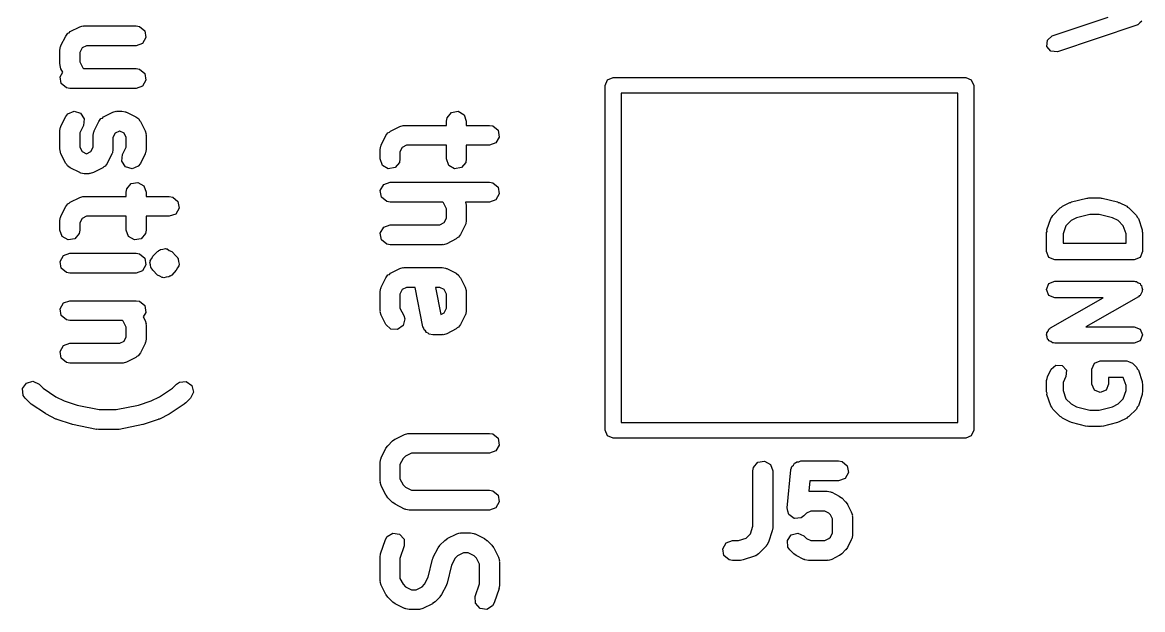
# Model space of a CAD drawing. Extents: x 83 to 117, y -104 to -70.4.
# Drawn here: x 108.19 to 116.63, y -90.92 to -86.5 of the extents above; entities that cross this region are included whole.
import ezdxf

# ---------------------------------------------------------------- set-up
doc = ezdxf.new("R2010")
doc.units = 0
doc.layers.add('BLACK', color=7, linetype='CONTINUOUS')

msp = doc.modelspace()

# ---------------------------------------------------------------- linework, layer by layer
at = {"layer": 'BLACK', "linetype": 'CONTINUOUS'}
for p, q in [((115.952, -86.5978), (116.374, -86.4571)), ((116.591, -86.5164), (115.991, -86.7164)), ((116.595, -86.5134), (116.591, -86.5164)), ((116.599, -86.513), (116.595, -86.5134)), ((116.612, -86.4981), (116.599, -86.513)), ((116.627, -86.4851), (116.612, -86.4981)), ((108.476, -86.67), (108.512, -86.5986)), ((108.512, -86.5986), (108.527, -86.5777)), ((108.527, -86.5777), (108.538, -86.5732)), ((108.538, -86.5732), (108.546, -86.5651)), ((108.546, -86.5651), (108.617, -86.5293)), ((108.617, -86.5293), (108.642, -86.5219)), ((108.642, -86.5219), (108.646, -86.523)), ((108.646, -86.523), (108.65, -86.5214)), ((108.65, -86.5214), (109.043, -86.5214)), ((109.043, -86.5214), (109.069, -86.526)), ((109.069, -86.526), (109.108, -86.5589)), ((109.108, -86.5589), (109.117, -86.6095)), ((115.916, -86.6292), (115.952, -86.5978)), ((108.468, -86.7036), (108.473, -86.6779)), ((108.473, -86.6779), (108.476, -86.6745)), ((108.476, -86.6745), (108.476, -86.67)), ((108.668, -86.6714), (108.635, -86.688)), ((109.043, -86.6714), (108.668, -86.6714)), ((109.092, -86.6539), (109.043, -86.6714)), ((109.117, -86.6095), (109.092, -86.6539)), ((115.912, -86.6769), (115.916, -86.6292)), ((115.943, -86.713), (115.912, -86.6769)), ((108.468, -86.8107), (108.468, -86.7036)), ((108.635, -86.688), (108.618, -86.7213)), ((108.618, -86.7213), (108.618, -86.793)), ((115.991, -86.7164), (115.943, -86.713)), ((108.47, -86.8149), (108.468, -86.8107)), ((108.469, -86.8193), (108.47, -86.8149)), ((108.476, -86.8443), (108.469, -86.8193)), ((108.489, -86.8704), (108.476, -86.8443)), ((108.618, -86.793), (108.641, -86.8377)), ((108.641, -86.8377), (108.646, -86.8429)), ((108.646, -86.8429), (109.043, -86.8429)), ((109.043, -86.8429), (109.069, -86.8474)), ((109.069, -86.8474), (109.108, -86.8804)), ((108.469, -86.9048), (108.489, -86.8704)), ((108.478, -86.9554), (108.469, -86.9048)), ((109.117, -86.9309), (109.092, -86.9753)), ((109.108, -86.8804), (109.117, -86.9309)), ((112.58, -86.97), (112.598, -86.9276)), ((112.598, -86.9276), (112.64, -86.91)), ((112.64, -86.91), (115.3, -86.91)), ((115.3, -86.91), (115.342, -86.9276)), ((115.342, -86.9276), (115.36, -86.97)), ((108.518, -86.9883), (108.478, -86.9554)), ((108.543, -86.9929), (108.518, -86.9883)), ((109.043, -86.9929), (108.543, -86.9929)), ((109.092, -86.9753), (109.043, -86.9929)), ((112.58, -89.57), (112.58, -86.97)), ((115.36, -86.97), (115.36, -89.57)), ((112.7, -87.03), (112.7, -89.51)), ((115.24, -87.03), (112.7, -87.03)), ((115.24, -89.51), (115.24, -87.03)), ((108.512, -87.2057), (108.527, -87.1848)), ((108.527, -87.1848), (108.575, -87.1644)), ((108.575, -87.1644), (108.624, -87.179)), ((108.624, -87.179), (108.652, -87.2219)), ((108.796, -87.2079), (108.867, -87.1722)), ((108.867, -87.1722), (108.892, -87.1648)), ((108.892, -87.1648), (108.896, -87.1658)), ((108.896, -87.1658), (108.9, -87.1643)), ((108.9, -87.1643), (108.936, -87.1643)), ((108.936, -87.1643), (108.962, -87.1688)), ((108.962, -87.1688), (108.965, -87.1717)), ((108.965, -87.1717), (108.97, -87.1722)), ((108.97, -87.1722), (109.041, -87.2079)), ((111.388, -87.2136), (111.421, -87.1743)), ((111.421, -87.1743), (111.471, -87.1654)), ((111.471, -87.1654), (111.516, -87.1911)), ((111.516, -87.1911), (111.533, -87.2393)), ((108.476, -87.2772), (108.512, -87.2057)), ((108.476, -87.2816), (108.476, -87.2772)), ((108.646, -87.2728), (108.618, -87.3284)), ((108.652, -87.2219), (108.646, -87.2728)), ((108.726, -87.3129), (108.762, -87.2415)), ((108.762, -87.2415), (108.777, -87.2205)), ((108.777, -87.2205), (108.788, -87.2161)), ((108.788, -87.2161), (108.796, -87.2079)), ((109.041, -87.2079), (109.062, -87.2234)), ((109.062, -87.2234), (109.067, -87.2337)), ((109.067, -87.2337), (109.075, -87.2415)), ((109.075, -87.2415), (109.11, -87.3129)), ((111.032, -87.2793), (111.057, -87.2719)), ((111.057, -87.2719), (111.061, -87.273)), ((111.061, -87.273), (111.065, -87.2714)), ((111.065, -87.2714), (111.383, -87.2714)), ((111.383, -87.2393), (111.388, -87.2136)), ((111.383, -87.2714), (111.383, -87.2393)), ((111.533, -87.2393), (111.533, -87.2714)), ((111.533, -87.2714), (111.708, -87.2714)), ((111.708, -87.2714), (111.734, -87.276)), ((111.734, -87.276), (111.773, -87.3089)), ((108.468, -87.3107), (108.473, -87.2851)), ((108.468, -87.4536), (108.468, -87.3107)), ((108.473, -87.2851), (108.476, -87.2816)), ((108.618, -87.3284), (108.618, -87.4359)), ((108.718, -87.3464), (108.723, -87.3208)), ((108.718, -87.4359), (108.718, -87.3464)), ((108.723, -87.3208), (108.726, -87.3173)), ((108.726, -87.3173), (108.726, -87.3129)), ((108.885, -87.3309), (108.868, -87.3641)), ((108.918, -87.3143), (108.885, -87.3309)), ((108.919, -87.3143), (108.918, -87.3143)), ((108.952, -87.3309), (108.919, -87.3143)), ((108.968, -87.3641), (108.952, -87.3309)), ((109.11, -87.3129), (109.118, -87.3379)), ((109.118, -87.3379), (109.117, -87.3422)), ((109.117, -87.3422), (109.118, -87.3464)), ((109.118, -87.3464), (109.118, -87.4536)), ((110.891, -87.42), (110.927, -87.3486)), ((110.927, -87.3486), (110.942, -87.3277)), ((110.942, -87.3277), (110.953, -87.3232)), ((110.953, -87.3232), (110.961, -87.3151)), ((110.961, -87.3151), (111.032, -87.2793)), ((111.782, -87.3595), (111.757, -87.4039)), ((111.773, -87.3089), (111.782, -87.3595)), ((108.618, -87.4359), (108.635, -87.4691)), ((108.702, -87.4691), (108.718, -87.4359)), ((108.868, -87.3641), (108.868, -87.4536)), ((108.941, -87.4915), (108.968, -87.4359)), ((108.968, -87.4359), (108.968, -87.3641)), ((110.883, -87.4536), (110.888, -87.4279)), ((110.888, -87.4279), (110.891, -87.4245)), ((110.891, -87.4245), (110.891, -87.42)), ((111.05, -87.438), (111.033, -87.4713)), ((111.083, -87.4214), (111.05, -87.438)), ((111.383, -87.4214), (111.083, -87.4214)), ((111.383, -87.525), (111.383, -87.4214)), ((111.708, -87.4214), (111.533, -87.4214)), ((111.533, -87.4214), (111.533, -87.525)), ((111.757, -87.4039), (111.708, -87.4214)), ((108.47, -87.4578), (108.468, -87.4536)), ((108.469, -87.4621), (108.47, -87.4578)), ((108.476, -87.4871), (108.469, -87.4621)), ((108.512, -87.5585), (108.476, -87.4871)), ((108.635, -87.4691), (108.668, -87.4857)), ((108.668, -87.4857), (108.669, -87.4857)), ((108.669, -87.4857), (108.702, -87.4691)), ((108.86, -87.4871), (108.825, -87.5585)), ((108.861, -87.4827), (108.86, -87.4871)), ((108.864, -87.4792), (108.861, -87.4827)), ((108.868, -87.4536), (108.864, -87.4792)), ((108.935, -87.5424), (108.941, -87.4915)), ((109.11, -87.4871), (109.075, -87.5585)), ((109.111, -87.4827), (109.11, -87.4871)), ((109.114, -87.4792), (109.111, -87.4827)), ((109.118, -87.4536), (109.114, -87.4792)), ((110.883, -87.525), (110.883, -87.4536)), ((110.901, -87.5732), (110.883, -87.525)), ((111.033, -87.525), (111.029, -87.5507)), ((111.033, -87.4713), (111.033, -87.525)), ((111.401, -87.5732), (111.383, -87.525)), ((111.533, -87.525), (111.529, -87.5507)), ((108.52, -87.5663), (108.512, -87.5585)), ((108.525, -87.5766), (108.52, -87.5663)), ((108.546, -87.5921), (108.525, -87.5766)), ((108.617, -87.6278), (108.546, -87.5921)), ((108.791, -87.5921), (108.72, -87.6278)), ((108.799, -87.5839), (108.791, -87.5921)), ((108.809, -87.5795), (108.799, -87.5839)), ((108.825, -87.5585), (108.809, -87.5795)), ((108.963, -87.5852), (108.935, -87.5424)), ((109.012, -87.5999), (108.963, -87.5852)), ((109.059, -87.5795), (109.012, -87.5999)), ((109.075, -87.5585), (109.059, -87.5795)), ((110.945, -87.5989), (110.901, -87.5732)), ((110.996, -87.59), (110.945, -87.5989)), ((111.029, -87.5507), (110.996, -87.59)), ((111.445, -87.5989), (111.401, -87.5732)), ((111.496, -87.59), (111.445, -87.5989)), ((111.529, -87.5507), (111.496, -87.59)), ((108.621, -87.6283), (108.617, -87.6278)), ((108.625, -87.6312), (108.621, -87.6283)), ((108.65, -87.6357), (108.625, -87.6312)), ((108.686, -87.6357), (108.65, -87.6357)), ((108.69, -87.6342), (108.686, -87.6357)), ((108.695, -87.6352), (108.69, -87.6342)), ((108.72, -87.6278), (108.695, -87.6352)), ((110.91, -87.7175), (110.958, -87.7)), ((110.958, -87.7), (111.708, -87.7)), ((111.708, -87.7), (111.734, -87.7045)), ((108.968, -87.775), (108.973, -87.7493)), ((108.968, -87.8071), (108.968, -87.775)), ((108.973, -87.7493), (109.006, -87.71)), ((109.006, -87.71), (109.056, -87.7011)), ((109.056, -87.7011), (109.101, -87.7268)), ((109.101, -87.7268), (109.118, -87.775)), ((109.118, -87.775), (109.118, -87.8071)), ((110.884, -87.762), (110.91, -87.7175)), ((110.893, -87.8125), (110.884, -87.762)), ((111.734, -87.7045), (111.773, -87.7375)), ((111.773, -87.7375), (111.782, -87.788)), ((108.512, -87.8843), (108.527, -87.8634)), ((108.527, -87.8634), (108.538, -87.8589)), ((108.538, -87.8589), (108.546, -87.8508)), ((108.546, -87.8508), (108.617, -87.8151)), ((108.617, -87.8151), (108.642, -87.8076)), ((108.642, -87.8076), (108.646, -87.8087)), ((108.646, -87.8087), (108.65, -87.8071)), ((108.65, -87.8071), (108.968, -87.8071)), ((109.118, -87.8071), (109.293, -87.8071)), ((109.293, -87.8071), (109.319, -87.8117)), ((109.319, -87.8117), (109.358, -87.8446)), ((109.358, -87.8446), (109.367, -87.8952)), ((110.933, -87.8455), (110.893, -87.8125)), ((110.958, -87.85), (110.933, -87.8455)), ((111.356, -87.85), (110.958, -87.85)), ((111.361, -87.8551), (111.356, -87.85)), ((111.383, -87.8998), (111.361, -87.8551)), ((111.708, -87.85), (111.526, -87.85)), ((111.526, -87.85), (111.533, -87.8736)), ((111.757, -87.8325), (111.708, -87.85)), ((111.782, -87.788), (111.757, -87.8325)), ((116.029, -87.8812), (116.086, -87.8527)), ((116.086, -87.8527), (116.093, -87.8522)), ((116.093, -87.8522), (116.099, -87.8479)), ((116.099, -87.8479), (116.213, -87.8194)), ((116.213, -87.8194), (116.221, -87.8205)), ((116.221, -87.8205), (116.229, -87.8175)), ((116.229, -87.8175), (116.314, -87.8175)), ((116.314, -87.8175), (116.322, -87.8205)), ((116.322, -87.8205), (116.329, -87.8194)), ((116.329, -87.8194), (116.444, -87.8479)), ((116.444, -87.8479), (116.449, -87.8522)), ((116.449, -87.8522), (116.457, -87.8527)), ((116.457, -87.8527), (116.514, -87.8812)), ((108.476, -87.9557), (108.512, -87.8843)), ((109.342, -87.9396), (109.293, -87.9571)), ((109.367, -87.8952), (109.342, -87.9396)), ((111.383, -87.9716), (111.383, -87.8998)), ((111.533, -87.8736), (111.532, -87.8779)), ((111.532, -87.8779), (111.533, -87.8821)), ((111.533, -87.8821), (111.533, -87.9893)), ((115.95, -87.9635), (115.956, -87.9501)), ((115.956, -87.9501), (116.013, -87.8929)), ((116.013, -87.8929), (116.022, -87.889)), ((116.022, -87.889), (116.029, -87.8812)), ((116.236, -87.9425), (116.136, -87.9675)), ((116.307, -87.9425), (116.236, -87.9425)), ((116.407, -87.9675), (116.307, -87.9425)), ((116.514, -87.8812), (116.52, -87.889)), ((116.52, -87.889), (116.53, -87.8929)), ((116.53, -87.8929), (116.587, -87.9501)), ((116.587, -87.9501), (116.593, -87.9635)), ((108.468, -87.9893), (108.473, -87.9636)), ((108.468, -88.0607), (108.468, -87.9893)), ((108.473, -87.9636), (108.476, -87.9602)), ((108.476, -87.9602), (108.476, -87.9557)), ((108.635, -87.9738), (108.618, -88.007)), ((108.618, -88.007), (108.618, -88.0607)), ((108.668, -87.9571), (108.635, -87.9738)), ((108.968, -87.9571), (108.668, -87.9571)), ((108.968, -88.0607), (108.968, -87.9571)), ((109.293, -87.9571), (109.118, -87.9571)), ((109.118, -87.9571), (109.118, -88.0607)), ((110.91, -88.039), (110.958, -88.0214)), ((110.958, -88.0214), (111.334, -88.0214)), ((111.334, -88.0214), (111.367, -88.0048)), ((111.367, -88.0048), (111.383, -87.9716)), ((111.525, -88.0228), (111.49, -88.0943)), ((111.526, -88.0184), (111.525, -88.0228)), ((111.529, -88.0149), (111.526, -88.0184)), ((111.533, -87.9893), (111.529, -88.0149)), ((115.912, -88.0602), (115.941, -87.9745)), ((115.941, -87.9745), (115.95, -87.9635)), ((116.055, -88.028), (116.034, -88.0901)), ((116.094, -87.9885), (116.055, -88.028)), ((116.136, -87.9675), (116.094, -87.9885)), ((116.449, -87.9885), (116.407, -87.9675)), ((116.488, -88.028), (116.449, -87.9885)), ((116.509, -88.0901), (116.488, -88.028)), ((116.593, -87.9635), (116.602, -87.9745)), ((116.602, -87.9745), (116.631, -88.0602)), ((108.486, -88.1089), (108.468, -88.0607)), ((108.53, -88.1346), (108.486, -88.1089)), ((108.614, -88.0864), (108.581, -88.1257)), ((108.618, -88.0607), (108.614, -88.0864)), ((108.986, -88.1089), (108.968, -88.0607)), ((109.03, -88.1346), (108.986, -88.1089)), ((109.114, -88.0864), (109.081, -88.1257)), ((109.118, -88.0607), (109.114, -88.0864)), ((110.884, -88.0834), (110.91, -88.039)), ((110.893, -88.1339), (110.884, -88.0834)), ((111.464, -88.1196), (111.456, -88.1278)), ((111.474, -88.1152), (111.464, -88.1196)), ((111.49, -88.0943), (111.474, -88.1152)), ((115.909, -88.08), (115.913, -88.0705)), ((115.909, -88.2229), (115.909, -88.08)), ((115.913, -88.0705), (115.912, -88.0602)), ((116.034, -88.0901), (116.034, -88.1604)), ((116.509, -88.1604), (116.509, -88.0901)), ((116.631, -88.0602), (116.63, -88.0705)), ((116.63, -88.0705), (116.634, -88.08)), ((116.634, -88.08), (116.634, -88.2229)), ((108.581, -88.1257), (108.53, -88.1346)), ((109.081, -88.1257), (109.03, -88.1346)), ((109.218, -88.2127), (109.226, -88.207)), ((109.226, -88.207), (109.245, -88.2053)), ((109.245, -88.2053), (109.264, -88.2003)), ((109.264, -88.2003), (109.27, -88.2031)), ((109.27, -88.2031), (109.277, -88.2026)), ((109.277, -88.2026), (109.293, -88.2137)), ((110.933, -88.1669), (110.893, -88.1339)), ((110.958, -88.1714), (110.933, -88.1669)), ((111.351, -88.1714), (110.958, -88.1714)), ((111.355, -88.1699), (111.351, -88.1714)), ((111.36, -88.1709), (111.355, -88.1699)), ((111.385, -88.1635), (111.36, -88.1709)), ((111.456, -88.1278), (111.385, -88.1635)), ((116.034, -88.1604), (116.509, -88.1604)), ((108.469, -88.2977), (108.495, -88.2533)), ((108.495, -88.2533), (108.543, -88.2357)), ((108.543, -88.2357), (109.043, -88.2357)), ((109.043, -88.2357), (109.069, -88.2402)), ((109.069, -88.2402), (109.108, -88.2732)), ((109.108, -88.2732), (109.117, -88.3237)), ((109.149, -88.2913), (109.161, -88.2753)), ((109.15, -88.2947), (109.149, -88.2913)), ((109.161, -88.2753), (109.169, -88.2577)), ((109.169, -88.2577), (109.205, -88.222)), ((109.205, -88.222), (109.213, -88.2163)), ((109.213, -88.2163), (109.215, -88.2136)), ((109.215, -88.2136), (109.218, -88.2127)), ((109.293, -88.2137), (109.311, -88.222)), ((109.311, -88.222), (109.346, -88.2577)), ((109.346, -88.2577), (109.352, -88.2658)), ((109.352, -88.2658), (109.355, -88.2677)), ((109.355, -88.2677), (109.356, -88.2709)), ((109.356, -88.2709), (109.356, -88.2711)), ((109.356, -88.2711), (109.358, -88.2732)), ((109.358, -88.2732), (109.359, -88.2752)), ((109.359, -88.2752), (109.361, -88.279)), ((109.361, -88.279), (109.363, -88.2984)), ((115.927, -88.2671), (115.909, -88.2229)), ((115.971, -88.2854), (115.927, -88.2671)), ((116.571, -88.2854), (115.971, -88.2854)), ((116.616, -88.2671), (116.571, -88.2854)), ((116.634, -88.2229), (116.616, -88.2671)), ((108.478, -88.3482), (108.469, -88.2977)), ((108.518, -88.3812), (108.478, -88.3482)), ((109.092, -88.3682), (109.043, -88.3857)), ((109.117, -88.3237), (109.092, -88.3682)), ((109.147, -88.3042), (109.149, -88.3011)), ((109.152, -88.323), (109.147, -88.3042)), ((109.148, -88.2977), (109.15, -88.2947)), ((109.149, -88.3011), (109.148, -88.2977)), ((109.154, -88.3424), (109.152, -88.323)), ((109.157, -88.3462), (109.154, -88.3424)), ((109.157, -88.3482), (109.157, -88.3462)), ((109.159, -88.3503), (109.157, -88.3482)), ((109.16, -88.3505), (109.159, -88.3503)), ((109.16, -88.3537), (109.16, -88.3505)), ((109.163, -88.3556), (109.16, -88.3537)), ((109.169, -88.3637), (109.163, -88.3556)), ((109.205, -88.3995), (109.169, -88.3637)), ((109.346, -88.3637), (109.311, -88.3995)), ((109.355, -88.3461), (109.346, -88.3637)), ((109.366, -88.3301), (109.355, -88.3461)), ((109.363, -88.2984), (109.368, -88.3173)), ((109.367, -88.3237), (109.365, -88.3267)), ((109.365, -88.3267), (109.366, -88.3301)), ((109.368, -88.3173), (109.367, -88.3204)), ((109.367, -88.3204), (109.367, -88.3237)), ((110.961, -88.3865), (111.032, -88.3508)), ((111.032, -88.3508), (111.057, -88.3433)), ((111.057, -88.3433), (111.061, -88.3444)), ((111.061, -88.3444), (111.065, -88.3429)), ((111.065, -88.3429), (111.351, -88.3429)), ((111.351, -88.3429), (111.377, -88.3474)), ((111.377, -88.3474), (111.38, -88.3503)), ((111.38, -88.3503), (111.385, -88.3508)), ((111.385, -88.3508), (111.456, -88.3865)), ((108.543, -88.3857), (108.518, -88.3812)), ((109.043, -88.3857), (108.543, -88.3857)), ((109.222, -88.4077), (109.205, -88.3995)), ((109.238, -88.4189), (109.222, -88.4077)), ((109.245, -88.4183), (109.238, -88.4189)), ((109.251, -88.4211), (109.245, -88.4183)), ((109.27, -88.4161), (109.251, -88.4211)), ((109.289, -88.4144), (109.27, -88.4161)), ((109.297, -88.4087), (109.289, -88.4144)), ((109.301, -88.4079), (109.297, -88.4087)), ((109.303, -88.4051), (109.301, -88.4079)), ((109.311, -88.3995), (109.303, -88.4051)), ((110.891, -88.4915), (110.927, -88.42)), ((110.927, -88.42), (110.942, -88.3991)), ((110.942, -88.3991), (110.953, -88.3946)), ((110.953, -88.3946), (110.961, -88.3865)), ((111.456, -88.3865), (111.477, -88.402)), ((111.477, -88.402), (111.482, -88.4123)), ((111.482, -88.4123), (111.49, -88.42)), ((111.49, -88.42), (111.525, -88.4915)), ((115.927, -88.4644), (115.971, -88.4461)), ((115.971, -88.4461), (116.571, -88.4461)), ((116.571, -88.4461), (116.579, -88.4494)), ((116.579, -88.4494), (116.588, -88.4483)), ((116.588, -88.4483), (116.601, -88.4582)), ((116.601, -88.4582), (116.616, -88.4644)), ((110.883, -88.525), (110.888, -88.4993)), ((110.883, -88.6679), (110.883, -88.525)), ((110.888, -88.4993), (110.891, -88.4959)), ((110.891, -88.4959), (110.891, -88.4915)), ((111.05, -88.5095), (111.033, -88.5427)), ((111.033, -88.5427), (111.033, -88.6502)), ((111.083, -88.4929), (111.05, -88.5095)), ((111.147, -88.4929), (111.083, -88.4929)), ((111.206, -88.7897), (111.147, -88.4929)), ((111.3, -88.4929), (111.341, -88.6965)), ((111.334, -88.4929), (111.3, -88.4929)), ((111.367, -88.5095), (111.334, -88.4929)), ((111.383, -88.5427), (111.367, -88.5095)), ((111.383, -88.6502), (111.383, -88.5427)), ((111.525, -88.4915), (111.533, -88.5164)), ((111.533, -88.5164), (111.532, -88.5208)), ((111.532, -88.5208), (111.533, -88.525)), ((111.533, -88.525), (111.533, -88.6679)), ((115.909, -88.5086), (115.927, -88.4644)), ((115.927, -88.5528), (115.909, -88.5086)), ((116.616, -88.4644), (116.619, -88.4723)), ((116.622, -88.5378), (116.616, -88.5528)), ((116.619, -88.4723), (116.626, -88.4776)), ((116.632, -88.525), (116.622, -88.5378)), ((116.626, -88.4776), (116.628, -88.4936)), ((116.628, -88.4936), (116.634, -88.5086)), ((116.634, -88.5086), (116.631, -88.5165)), ((116.631, -88.5165), (116.632, -88.525)), ((108.469, -88.6548), (108.495, -88.6104)), ((108.495, -88.6104), (108.543, -88.5929)), ((108.543, -88.5929), (109.043, -88.5929)), ((109.043, -88.5929), (109.069, -88.5974)), ((109.069, -88.5974), (109.108, -88.6304)), ((115.971, -88.5711), (115.927, -88.5528)), ((115.94, -88.7972), (116.336, -88.5711)), ((116.336, -88.5711), (115.971, -88.5711)), ((116.602, -88.5628), (116.207, -88.7889)), ((116.608, -88.556), (116.602, -88.5628)), ((116.616, -88.5528), (116.608, -88.556)), ((108.478, -88.7054), (108.469, -88.6548)), ((108.518, -88.7383), (108.478, -88.7054)), ((109.117, -88.6809), (109.097, -88.7153)), ((109.108, -88.6304), (109.117, -88.6809)), ((110.885, -88.6721), (110.883, -88.6679)), ((110.884, -88.6764), (110.885, -88.6721)), ((110.891, -88.7014), (110.884, -88.6764)), ((110.927, -88.7728), (110.891, -88.7014)), ((111.033, -88.6502), (111.061, -88.7057)), ((111.061, -88.7057), (111.069, -88.7307)), ((111.341, -88.6965), (111.367, -88.6834)), ((111.367, -88.6834), (111.383, -88.6502)), ((111.525, -88.7014), (111.49, -88.7728)), ((111.526, -88.6969), (111.525, -88.7014)), ((111.529, -88.6935), (111.526, -88.6969)), ((111.533, -88.6679), (111.529, -88.6935)), ((108.543, -88.7429), (108.518, -88.7383)), ((108.941, -88.7429), (108.543, -88.7429)), ((108.946, -88.748), (108.941, -88.7429)), ((108.968, -88.7927), (108.946, -88.748)), ((108.968, -88.8644), (108.968, -88.7927)), ((109.097, -88.7153), (109.11, -88.7415)), ((109.11, -88.7415), (109.118, -88.7664)), ((109.118, -88.7664), (109.117, -88.7708)), ((109.117, -88.7708), (109.118, -88.775)), ((109.118, -88.775), (109.118, -88.8821)), ((110.964, -88.8081), (110.927, -88.7728)), ((111.057, -88.7806), (111.015, -88.8112)), ((111.069, -88.7307), (111.057, -88.7806)), ((111.213, -88.8003), (111.206, -88.7897)), ((111.464, -88.7982), (111.456, -88.8064)), ((111.474, -88.7937), (111.464, -88.7982)), ((111.49, -88.7728), (111.474, -88.7937)), ((115.935, -88.8039), (115.94, -88.7972)), ((116.207, -88.7889), (116.571, -88.7889)), ((116.571, -88.7889), (116.616, -88.8072)), ((108.952, -88.8977), (108.968, -88.8644)), ((109.118, -88.8821), (109.114, -88.9078)), ((111.015, -88.8112), (110.964, -88.8081)), ((111.215, -88.8125), (111.213, -88.8003)), ((111.226, -88.8215), (111.215, -88.8125)), ((111.233, -88.8335), (111.226, -88.8215)), ((111.245, -88.8375), (111.233, -88.8335)), ((111.254, -88.8455), (111.245, -88.8375)), ((111.28, -88.85), (111.254, -88.8455)), ((111.351, -88.85), (111.28, -88.85)), ((111.355, -88.8485), (111.351, -88.85)), ((111.36, -88.8495), (111.355, -88.8485)), ((111.385, -88.8421), (111.36, -88.8495)), ((111.456, -88.8064), (111.385, -88.8421)), ((115.909, -88.8514), (115.912, -88.8435)), ((115.915, -88.8664), (115.909, -88.8514)), ((115.911, -88.835), (115.921, -88.8222)), ((115.912, -88.8435), (115.911, -88.835)), ((115.917, -88.8824), (115.915, -88.8664)), ((115.924, -88.8877), (115.917, -88.8824)), ((115.921, -88.8222), (115.927, -88.8072)), ((115.927, -88.8072), (115.935, -88.8039)), ((116.616, -88.8072), (116.634, -88.8514)), ((116.634, -88.8514), (116.616, -88.8956)), ((108.469, -88.9763), (108.495, -88.9318)), ((108.495, -88.9318), (108.543, -88.9143)), ((108.543, -88.9143), (108.919, -88.9143)), ((108.919, -88.9143), (108.952, -88.8977)), ((109.11, -88.9157), (109.075, -88.9871)), ((109.111, -88.9112), (109.11, -88.9157)), ((109.114, -88.9078), (109.111, -88.9112)), ((115.927, -88.8956), (115.924, -88.8877)), ((115.942, -88.9018), (115.927, -88.8956)), ((115.955, -88.9117), (115.942, -88.9018)), ((115.963, -88.9106), (115.955, -88.9117)), ((115.971, -88.9139), (115.963, -88.9106)), ((116.571, -88.9139), (115.971, -88.9139)), ((116.616, -88.8956), (116.571, -88.9139)), ((108.478, -89.0268), (108.469, -88.9763)), ((108.518, -89.0598), (108.478, -89.0268)), ((109.041, -89.0207), (108.97, -89.0564)), ((109.049, -89.0125), (109.041, -89.0207)), ((109.059, -89.008), (109.049, -89.0125)), ((109.075, -88.9871), (109.059, -89.008)), ((116.27, -89.0644), (116.314, -89.0461)), ((116.314, -89.0461), (116.514, -89.0461)), ((116.514, -89.0461), (116.528, -89.0519)), ((116.528, -89.0519), (116.558, -89.0644)), ((108.543, -89.0643), (108.518, -89.0598)), ((108.936, -89.0643), (108.543, -89.0643)), ((108.94, -89.0628), (108.936, -89.0643)), ((108.945, -89.0638), (108.94, -89.0628)), ((108.97, -89.0564), (108.945, -89.0638)), ((115.916, -89.1663), (115.944, -89.1092)), ((115.944, -89.1092), (115.98, -89.0778)), ((115.98, -89.0778), (116.028, -89.0812)), ((116.028, -89.0812), (116.059, -89.1174)), ((116.059, -89.1174), (116.056, -89.1651)), ((116.252, -89.1086), (116.27, -89.0644)), ((116.252, -89.2229), (116.252, -89.1086)), ((116.558, -89.0644), (116.587, -89.0929)), ((116.587, -89.0929), (116.593, -89.1064)), ((116.593, -89.1064), (116.602, -89.1174)), ((116.602, -89.1174), (116.631, -89.2031)), ((108.185, -89.2556), (108.215, -89.2136)), ((108.215, -89.2136), (108.264, -89.2003)), ((108.264, -89.2003), (108.311, -89.222)), ((109.347, -89.222), (109.369, -89.207)), ((109.369, -89.207), (109.42, -89.2026)), ((109.42, -89.2026), (109.462, -89.232)), ((115.909, -89.1943), (115.914, -89.1808)), ((115.909, -89.28), (115.909, -89.1943)), ((115.914, -89.1808), (115.916, -89.1663)), ((116.056, -89.1651), (116.034, -89.209)), ((116.034, -89.209), (116.034, -89.2699)), ((116.488, -89.1711), (116.377, -89.1711)), ((116.377, -89.1711), (116.377, -89.2229)), ((116.509, -89.233), (116.488, -89.1711)), ((116.631, -89.2031), (116.63, -89.2134)), ((116.63, -89.2134), (116.634, -89.2229)), ((108.19, -89.3067), (108.185, -89.2556)), ((108.311, -89.222), (108.341, -89.2524)), ((108.341, -89.2524), (108.438, -89.3171)), ((109.22, -89.3171), (109.317, -89.2524)), ((109.317, -89.2524), (109.347, -89.222)), ((109.475, -89.2815), (109.454, -89.328)), ((109.462, -89.232), (109.475, -89.2815)), ((115.913, -89.2895), (115.909, -89.28)), ((115.912, -89.2998), (115.913, -89.2895)), ((115.941, -89.3855), (115.912, -89.2998)), ((116.034, -89.2699), (116.055, -89.332)), ((116.27, -89.2671), (116.252, -89.2229)), ((116.314, -89.2854), (116.27, -89.2671)), ((116.358, -89.2671), (116.314, -89.2854)), ((116.377, -89.2229), (116.358, -89.2671)), ((116.488, -89.332), (116.509, -89.2699)), ((116.509, -89.2699), (116.509, -89.233)), ((116.631, -89.2998), (116.602, -89.3855)), ((116.634, -89.28), (116.63, -89.2895)), ((116.63, -89.2895), (116.631, -89.2998)), ((116.634, -89.2229), (116.634, -89.28)), ((108.205, -89.328), (108.19, -89.3067)), ((108.24, -89.3637), (108.205, -89.328)), ((108.243, -89.3652), (108.24, -89.3637)), ((108.252, -89.3731), (108.243, -89.3652)), ((108.359, -89.4445), (108.252, -89.3731)), ((108.438, -89.3171), (108.501, -89.3484)), ((108.501, -89.3484), (108.598, -89.3809)), ((108.598, -89.3809), (108.765, -89.4143)), ((108.893, -89.4143), (109.06, -89.3809)), ((109.06, -89.3809), (109.157, -89.3484)), ((109.157, -89.3484), (109.22, -89.3171)), ((109.406, -89.3731), (109.299, -89.4445)), ((109.408, -89.3703), (109.406, -89.3731)), ((109.418, -89.3637), (109.408, -89.3703)), ((109.454, -89.328), (109.418, -89.3637)), ((115.95, -89.3965), (115.941, -89.3855)), ((116.055, -89.332), (116.094, -89.3715)), ((116.094, -89.3715), (116.136, -89.3925)), ((116.407, -89.3925), (116.449, -89.3715)), ((116.449, -89.3715), (116.488, -89.332)), ((116.602, -89.3855), (116.593, -89.3965)), ((108.362, -89.4452), (108.359, -89.4445)), ((108.367, -89.4492), (108.362, -89.4452)), ((108.438, -89.4849), (108.367, -89.4492)), ((108.765, -89.4143), (108.893, -89.4143)), ((109.291, -89.4492), (109.22, -89.4849)), ((109.293, -89.4473), (109.291, -89.4492)), ((109.299, -89.4445), (109.293, -89.4473)), ((115.956, -89.4099), (115.95, -89.3965)), ((116.013, -89.4671), (115.956, -89.4099)), ((116.022, -89.471), (116.013, -89.4671)), ((116.029, -89.4788), (116.022, -89.471)), ((116.136, -89.3925), (116.236, -89.4175)), ((116.236, -89.4175), (116.307, -89.4175)), ((116.307, -89.4175), (116.407, -89.3925)), ((116.52, -89.471), (116.514, -89.4788)), ((116.53, -89.4671), (116.52, -89.471)), ((116.587, -89.4099), (116.53, -89.4671)), ((116.593, -89.3965), (116.587, -89.4099)), ((108.441, -89.4853), (108.438, -89.4849)), ((108.448, -89.489), (108.441, -89.4853)), ((108.555, -89.5247), (108.448, -89.489)), ((108.558, -89.5246), (108.555, -89.5247)), ((108.564, -89.5271), (108.558, -89.5246)), ((108.743, -89.5628), (108.564, -89.5271)), ((109.094, -89.5271), (108.915, -89.5628)), ((109.096, -89.5257), (109.094, -89.5271)), ((109.103, -89.5247), (109.096, -89.5257)), ((109.21, -89.489), (109.103, -89.5247)), ((109.212, -89.4872), (109.21, -89.489)), ((109.22, -89.4849), (109.212, -89.4872)), ((112.7, -89.51), (115.24, -89.51)), ((116.086, -89.5073), (116.029, -89.4788)), ((116.093, -89.5078), (116.086, -89.5073)), ((116.099, -89.5121), (116.093, -89.5078)), ((116.213, -89.5406), (116.099, -89.5121)), ((116.221, -89.5395), (116.213, -89.5406)), ((116.229, -89.5425), (116.221, -89.5395)), ((116.314, -89.5425), (116.229, -89.5425)), ((116.322, -89.5395), (116.314, -89.5425)), ((116.329, -89.5406), (116.322, -89.5395)), ((116.444, -89.5121), (116.329, -89.5406)), ((116.449, -89.5078), (116.444, -89.5121)), ((116.457, -89.5073), (116.449, -89.5078)), ((116.514, -89.4788), (116.457, -89.5073)), ((108.746, -89.5623), (108.743, -89.5628)), ((108.758, -89.5643), (108.746, -89.5623)), ((108.9, -89.5643), (108.758, -89.5643)), ((108.904, -89.5631), (108.9, -89.5643)), ((108.915, -89.5628), (108.904, -89.5631)), ((110.977, -89.6505), (110.995, -89.6377)), ((110.995, -89.6377), (110.996, -89.6365)), ((110.996, -89.6365), (111.068, -89.6008)), ((111.068, -89.6008), (111.093, -89.5933)), ((111.093, -89.5933), (111.097, -89.5944)), ((111.097, -89.5944), (111.101, -89.5929)), ((111.101, -89.5929), (111.708, -89.5929)), ((111.708, -89.5929), (111.734, -89.5974)), ((111.734, -89.5974), (111.773, -89.6304)), ((111.773, -89.6304), (111.782, -89.6809)), ((112.598, -89.6124), (112.58, -89.57)), ((112.64, -89.63), (112.598, -89.6124)), ((115.3, -89.63), (112.64, -89.63)), ((115.342, -89.6124), (115.3, -89.63)), ((115.36, -89.57), (115.342, -89.6124)), ((110.891, -89.7772), (110.927, -89.7057)), ((110.927, -89.7057), (110.94, -89.6877)), ((110.94, -89.6877), (110.941, -89.6863)), ((110.941, -89.6863), (110.977, -89.6505)), ((111.757, -89.7253), (111.708, -89.7429)), ((111.782, -89.6809), (111.757, -89.7253)), ((110.883, -89.8107), (110.888, -89.7851)), ((110.883, -89.9536), (110.883, -89.8107)), ((110.888, -89.7851), (110.891, -89.7816)), ((110.891, -89.7816), (110.891, -89.7772)), ((111.056, -89.7837), (111.033, -89.8284)), ((111.074, -89.7652), (111.056, -89.7837)), ((111.119, -89.7429), (111.074, -89.7652)), ((111.708, -89.7429), (111.119, -89.7429)), ((113.7, -89.8505), (113.733, -89.8112)), ((113.733, -89.8112), (113.783, -89.8023)), ((113.783, -89.8023), (113.827, -89.8279)), ((114.017, -89.8151), (114.025, -89.8078)), ((114.025, -89.8078), (114.041, -89.8066)), ((114.041, -89.8066), (114.056, -89.8011)), ((114.056, -89.8011), (114.341, -89.8011)), ((114.341, -89.8011), (114.367, -89.8057)), ((114.367, -89.8057), (114.406, -89.8386)), ((111.033, -89.8284), (111.033, -89.9359)), ((113.695, -89.8761), (113.7, -89.8505)), ((113.695, -90.2925), (113.695, -89.8761)), ((113.827, -89.8279), (113.845, -89.8761)), ((113.845, -89.8761), (113.845, -90.3047)), ((113.953, -90.1544), (113.981, -89.8687)), ((113.981, -89.8687), (113.982, -89.8648)), ((113.982, -89.8631), (113.983, -89.8604)), ((113.982, -89.8648), (113.982, -89.8631)), ((113.983, -89.8604), (113.988, -89.8436)), ((113.988, -89.8436), (114, -89.8325)), ((114, -89.8325), (114.008, -89.8187)), ((114.008, -89.8187), (114.017, -89.8151)), ((114.415, -89.8892), (114.39, -89.9336)), ((114.406, -89.8386), (114.415, -89.8892)), ((110.885, -89.9578), (110.883, -89.9536)), ((110.884, -89.9621), (110.885, -89.9578)), ((110.891, -89.9871), (110.884, -89.9621)), ((111.033, -89.9359), (111.056, -89.9806)), ((111.056, -89.9806), (111.074, -89.9991)), ((114.124, -89.9511), (114.116, -90.0297)), ((114.341, -89.9511), (114.124, -89.9511)), ((114.39, -89.9336), (114.341, -89.9511)), ((110.927, -90.0585), (110.891, -89.9871)), ((110.928, -90.0597), (110.927, -90.0585)), ((110.941, -90.078), (110.928, -90.0597)), ((111.074, -89.9991), (111.119, -90.0214)), ((111.119, -90.0214), (111.708, -90.0214)), ((111.708, -90.0214), (111.734, -90.026)), ((111.734, -90.026), (111.773, -90.0589)), ((111.773, -90.0589), (111.782, -90.1095)), ((114.116, -90.0297), (114.256, -90.0297)), ((114.256, -90.0297), (114.281, -90.0342)), ((114.281, -90.0342), (114.285, -90.0371)), ((114.285, -90.0371), (114.289, -90.0376)), ((114.289, -90.0376), (114.346, -90.0662)), ((114.346, -90.0662), (114.364, -90.0795)), ((110.977, -90.1137), (110.941, -90.078)), ((110.978, -90.1144), (110.977, -90.1137)), ((110.996, -90.1278), (110.978, -90.1144)), ((111.068, -90.1635), (110.996, -90.1278)), ((111.782, -90.1095), (111.757, -90.1539)), ((114.364, -90.0795), (114.366, -90.0802)), ((114.366, -90.0802), (114.394, -90.1088)), ((114.394, -90.1088), (114.407, -90.1272)), ((114.407, -90.1272), (114.409, -90.1283)), ((114.409, -90.1283), (114.437, -90.1854)), ((111.072, -90.164), (111.068, -90.1635)), ((111.076, -90.1669), (111.072, -90.164)), ((111.101, -90.1714), (111.076, -90.1669)), ((111.708, -90.1714), (111.101, -90.1714)), ((111.757, -90.1539), (111.708, -90.1714)), ((113.952, -90.1553), (113.953, -90.1549)), ((113.959, -90.1797), (113.952, -90.1553)), ((113.953, -90.1549), (113.953, -90.1544)), ((113.965, -90.2041), (113.959, -90.1797)), ((113.966, -90.2044), (113.965, -90.2041)), ((113.966, -90.2049), (113.966, -90.2044)), ((113.986, -90.2193), (113.966, -90.2049)), ((114.007, -90.234), (113.986, -90.2193)), ((114.008, -90.2343), (114.007, -90.234)), ((114.007, -90.234), (114.007, -90.234)), ((114.033, -90.2321), (114.008, -90.2343)), ((114.058, -90.2302), (114.033, -90.2321)), ((114.059, -90.2298), (114.058, -90.2299)), ((114.058, -90.2299), (114.058, -90.2302)), ((114.08, -90.2149), (114.059, -90.2298)), ((114.1, -90.1949), (114.08, -90.2149)), ((114.131, -90.1797), (114.1, -90.1949)), ((114.238, -90.1797), (114.131, -90.1797)), ((114.268, -90.1949), (114.238, -90.1797)), ((114.28, -90.2063), (114.268, -90.1949)), ((114.295, -90.2367), (114.28, -90.2063)), ((114.437, -90.1854), (114.445, -90.2104)), ((114.445, -90.2104), (114.443, -90.2148)), ((114.443, -90.2148), (114.445, -90.219)), ((114.445, -90.219), (114.445, -90.3618)), ((113.676, -90.3499), (113.695, -90.2925)), ((113.845, -90.3047), (113.841, -90.3268)), ((114.295, -90.3441), (114.295, -90.2367)), ((110.887, -90.5013), (110.923, -90.3941)), ((110.923, -90.3941), (110.935, -90.3712)), ((110.935, -90.3712), (110.979, -90.3444)), ((110.979, -90.3444), (111.03, -90.3519)), ((111.03, -90.3519), (111.064, -90.3903)), ((111.064, -90.3903), (111.065, -90.4416)), ((111.334, -90.4363), (111.37, -90.4005)), ((111.37, -90.4005), (111.388, -90.3877)), ((111.388, -90.3877), (111.389, -90.3865)), ((111.389, -90.3865), (111.461, -90.3508)), ((111.461, -90.3508), (111.485, -90.3433)), ((111.485, -90.3433), (111.49, -90.3444)), ((111.49, -90.3444), (111.494, -90.3429)), ((111.494, -90.3429), (111.565, -90.3429)), ((111.565, -90.3429), (111.591, -90.3474)), ((111.591, -90.3474), (111.595, -90.3503)), ((111.595, -90.3503), (111.599, -90.3508)), ((111.599, -90.3508), (111.67, -90.3865)), ((111.67, -90.3865), (111.688, -90.3998)), ((111.688, -90.3998), (111.69, -90.4005)), ((111.69, -90.4005), (111.726, -90.4363)), ((113.493, -90.4187), (113.541, -90.4011)), ((113.541, -90.4011), (113.586, -90.4011)), ((113.586, -90.4011), (113.644, -90.382)), ((113.644, -90.382), (113.676, -90.3499)), ((113.841, -90.3284), (113.813, -90.4141)), ((113.841, -90.3268), (113.841, -90.3284)), ((113.955, -90.3996), (113.984, -90.3575)), ((113.959, -90.4507), (113.955, -90.3996)), ((113.984, -90.3575), (114.034, -90.3443)), ((114.034, -90.3443), (114.08, -90.366)), ((114.08, -90.366), (114.1, -90.3859)), ((114.1, -90.3859), (114.131, -90.4011)), ((114.131, -90.4011), (114.238, -90.4011)), ((114.238, -90.4011), (114.268, -90.3859)), ((114.268, -90.3859), (114.28, -90.3746)), ((114.28, -90.3746), (114.295, -90.3441)), ((114.437, -90.3954), (114.409, -90.4525)), ((114.438, -90.3909), (114.437, -90.3954)), ((114.44, -90.3875), (114.438, -90.3909)), ((114.445, -90.3618), (114.44, -90.3875)), ((111.065, -90.4416), (111.033, -90.5372)), ((111.284, -90.5272), (111.32, -90.4557)), ((111.32, -90.4557), (111.333, -90.4377)), ((111.333, -90.4377), (111.334, -90.4363)), ((111.726, -90.4363), (111.739, -90.4546)), ((111.739, -90.4546), (111.74, -90.4557)), ((111.74, -90.4557), (111.775, -90.5272)), ((113.468, -90.4631), (113.493, -90.4187)), ((113.476, -90.5136), (113.468, -90.4631)), ((113.794, -90.4434), (113.737, -90.5006)), ((113.796, -90.4394), (113.794, -90.4434)), ((113.8, -90.437), (113.796, -90.4394)), ((113.813, -90.4141), (113.8, -90.437)), ((113.974, -90.472), (113.959, -90.4507)), ((114.003, -90.5006), (113.974, -90.472)), ((114.394, -90.472), (114.366, -90.5006)), ((114.395, -90.4705), (114.394, -90.472)), ((114.409, -90.4525), (114.395, -90.4705)), ((110.883, -90.525), (110.887, -90.5029)), ((110.883, -90.7036), (110.883, -90.525)), ((110.887, -90.5029), (110.887, -90.5013)), ((111.033, -90.5372), (111.033, -90.6859)), ((111.245, -90.6774), (111.278, -90.5425)), ((111.278, -90.5425), (111.284, -90.5307)), ((111.284, -90.5307), (111.284, -90.5272)), ((111.449, -90.5337), (111.422, -90.5869)), ((111.467, -90.5152), (111.449, -90.5337)), ((111.512, -90.4929), (111.467, -90.5152)), ((111.548, -90.4929), (111.512, -90.4929)), ((111.592, -90.5152), (111.548, -90.4929)), ((111.611, -90.5337), (111.592, -90.5152)), ((111.633, -90.5784), (111.611, -90.5337)), ((111.775, -90.5272), (111.783, -90.5521)), ((111.783, -90.5521), (111.782, -90.5565)), ((111.782, -90.5565), (111.783, -90.5607)), ((111.783, -90.5607), (111.783, -90.7393)), ((113.516, -90.5466), (113.476, -90.5136)), ((113.541, -90.5511), (113.516, -90.5466)), ((113.599, -90.5511), (113.541, -90.5511)), ((113.6, -90.5506), (113.599, -90.5511)), ((113.622, -90.5473), (113.6, -90.5506)), ((113.708, -90.5187), (113.622, -90.5473)), ((113.712, -90.5159), (113.708, -90.5187)), ((113.716, -90.5155), (113.712, -90.5159)), ((113.737, -90.5006), (113.716, -90.5155)), ((114.004, -90.5013), (114.003, -90.5006)), ((114.022, -90.5146), (114.004, -90.5013)), ((114.079, -90.5432), (114.022, -90.5146)), ((114.084, -90.5437), (114.079, -90.5432)), ((114.087, -90.5466), (114.084, -90.5437)), ((114.113, -90.5511), (114.087, -90.5466)), ((114.256, -90.5511), (114.113, -90.5511)), ((114.26, -90.5496), (114.256, -90.5511)), ((114.264, -90.5506), (114.26, -90.5496)), ((114.289, -90.5432), (114.264, -90.5506)), ((114.346, -90.5146), (114.289, -90.5432)), ((114.348, -90.5135), (114.346, -90.5146)), ((114.366, -90.5006), (114.348, -90.5135)), ((111.422, -90.5869), (111.388, -90.7218)), ((111.633, -90.7271), (111.633, -90.5784)), ((110.885, -90.7078), (110.883, -90.7036)), ((110.884, -90.7121), (110.885, -90.7078)), ((110.891, -90.7371), (110.884, -90.7121)), ((110.927, -90.8085), (110.891, -90.7371)), ((111.033, -90.6859), (111.056, -90.7306)), ((111.056, -90.7306), (111.074, -90.7491)), ((111.2, -90.7491), (111.218, -90.7306)), ((111.218, -90.7306), (111.245, -90.6774)), ((111.383, -90.7371), (111.347, -90.8085)), ((111.388, -90.7218), (111.383, -90.7336)), ((111.383, -90.7336), (111.383, -90.7371)), ((111.601, -90.8227), (111.633, -90.7271)), ((111.783, -90.7393), (111.779, -90.7614)), ((110.928, -90.8097), (110.927, -90.8085)), ((110.941, -90.828), (110.928, -90.8097)), ((111.074, -90.7491), (111.119, -90.7714)), ((111.119, -90.7714), (111.155, -90.7714)), ((111.155, -90.7714), (111.2, -90.7491)), ((111.334, -90.8265), (111.333, -90.828)), ((111.347, -90.8085), (111.334, -90.8265)), ((111.603, -90.874), (111.601, -90.8227)), ((111.78, -90.763), (111.744, -90.8701)), ((111.779, -90.7614), (111.78, -90.763)), ((110.977, -90.8637), (110.941, -90.828)), ((110.978, -90.8644), (110.977, -90.8637)), ((110.996, -90.8778), (110.978, -90.8644)), ((111.068, -90.9135), (110.996, -90.8778)), ((111.278, -90.8778), (111.206, -90.9135)), ((111.279, -90.8766), (111.278, -90.8778)), ((111.297, -90.8637), (111.279, -90.8766)), ((111.333, -90.828), (111.297, -90.8637)), ((111.637, -90.9124), (111.603, -90.874)), ((111.731, -90.8931), (111.688, -90.9199)), ((111.744, -90.8701), (111.731, -90.8931)), ((111.072, -90.914), (111.068, -90.9135)), ((111.076, -90.9169), (111.072, -90.914)), ((111.101, -90.9214), (111.076, -90.9169)), ((111.173, -90.9214), (111.101, -90.9214)), ((111.177, -90.9199), (111.173, -90.9214)), ((111.181, -90.9209), (111.177, -90.9199)), ((111.206, -90.9135), (111.181, -90.9209)), ((111.688, -90.9199), (111.637, -90.9124))]:
    msp.add_line(p, q, dxfattribs=at)

doc.saveas('drawing.dxf')
